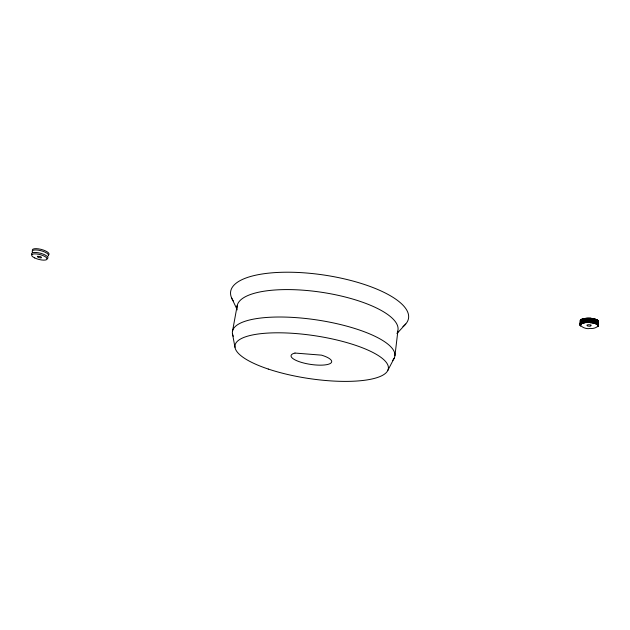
<?xml version="1.0" encoding="UTF-8"?>
<svg xmlns="http://www.w3.org/2000/svg" width="630" height="630" viewBox="0 0 630 630"><rect width="100%" height="100%" fill="white"/><g stroke="black" fill="none" stroke-linecap="round" stroke-linejoin="round"><path stroke-width="0.94" d="M580.545 321.804C579.206 319.859 582.506 318.867 583.908 318.63C585.64 318.284 587.412 318.182 589.168 318.229C594.429 316.898 590.011 323.151 593.814 323.174C602.729 325.088 594.641 329.364 590.019 328.38C585.695 329.955 575.379 324.615 582.624 321.213C587.144 320.386 599.091 318.89 597.996 325.97M592.554 318.544L592.436 322.899L592.846 318.591L592.263 318.496M580.277 325.214L581.805 323.568L581.931 319.221M592.743 320.883L592.728 322.946L592.846 318.591M593.035 320.938L593.003 323.001L593.137 318.646M582.12 319.142L581.805 323.568L581.584 319.378M593.318 320.993L593.279 323.056L593.421 318.701M582.317 319.071L581.978 323.497L581.821 321.497M593.594 321.048L593.554 323.119L593.696 318.756M582.522 319L582.167 323.418L582.01 321.418M593.87 321.111L593.814 323.174L593.972 318.819M582.734 318.93L582.356 323.348L582.207 321.347M594.137 321.174L594.074 323.245L594.24 318.882M582.955 318.867L582.561 323.284L582.411 321.276M594.405 321.237L594.334 323.308L594.507 318.945M594.657 321.308L594.578 323.379L594.759 319.016M583.183 318.804L582.774 323.214L582.624 321.213M597.413 320.119L597.09 324.474L597.413 320.119L595.011 319.087M597.712 322.702L597.224 324.568L597.689 320.316M597.925 320.512L597.563 324.867L597.815 320.41M598.342 323.513L597.917 325.363L598.122 320.717M598.209 320.82L597.831 326.356L598.106 325.072M598.342 321.024L597.894 326.261L598.366 324.127L598.004 325.868M594.909 321.379L594.822 323.45L595.255 319.158M595.72 319.315L595.279 323.599L595.492 319.237M596.153 319.481L595.712 323.765L595.941 319.394M596.555 319.654L596.106 323.93L596.358 319.567M596.925 319.835L596.476 324.103L596.744 319.741M597.264 320.024L596.799 324.285L597.098 319.93M597.555 320.213L597.09 324.474M583.419 318.741L582.986 323.151L582.845 321.15M592.452 320.835C592.444 325.119 586.514 321.891 589.168 318.229M589.798 318.26L589.428 322.584L589.483 318.245M590.428 318.3L590.05 322.615L590.113 318.276M591.05 318.347L590.656 322.67L590.735 318.323M591.657 318.418L591.263 322.733L591.357 318.378M592.161 320.788L591.861 322.812L591.964 318.457M583.073 321.087C583.191 325.836 585.648 320.568 584.695 318.489M584.427 318.536L584.443 322.836L584.963 318.449M584.585 320.772L584.703 322.796L585.246 318.41M584.86 320.733L584.971 322.757L585.53 318.378M585.136 320.694L585.53 322.686L585.813 318.347M585.42 320.662L585.813 322.662L586.105 318.315M585.703 320.631L586.097 322.631L586.404 318.292M585.995 320.607L586.388 322.615L586.695 318.268M586.294 320.583L586.688 322.591L587.002 318.252M586.593 320.56L586.987 322.576L587.31 318.237M586.892 320.544L587.286 322.568L587.617 318.229M587.199 320.528L587.585 322.56L587.924 318.221M587.506 320.52L587.892 322.552L588.231 318.221M587.814 320.512L588.199 322.552L588.546 318.221M588.129 320.512L588.507 322.552L588.861 318.221M580.206 320.678L580.285 325.308L580.096 322.946L580.324 324.812M580.758 319.898L580.309 325.411L580.065 323.253L580.348 325.513L580.332 320.379M580.269 325.111L580.065 323.151L580.443 325.71L580.474 320.182M580.553 320.087L580.584 325.907M580.537 322.269L580.821 324.159L580.868 319.812M580.758 322.08L581.057 323.977L580.994 319.717M580.884 321.993L581.183 323.891L581.128 319.63M581.01 321.906L581.325 323.812L581.269 319.544M581.159 321.82L581.474 323.725L581.419 319.457M581.75 319.3L581.805 323.568M583.309 321.024L583.443 323.04L583.663 318.685M583.553 320.969L583.687 322.985L583.908 318.63M583.797 320.914L583.931 322.93L584.167 318.583M595.153 321.45L595.051 323.521L595.389 321.528M595.618 321.607L595.5 323.678L595.838 321.686M584.317 320.82L584.183 322.883L584.057 320.867M596.051 321.773L595.909 323.844L596.263 321.859M596.46 321.946L596.295 324.017L596.649 322.032M596.831 322.127L596.641 324.198L596.996 322.214M597.161 322.308L596.957 324.379L597.311 322.402M394.939 355.73L398.018 329.836A81.333 26.121 8.5 0 0 317.496 291.69A81.333 26.121 8.5 0 0 237.077 308.227M589.066 320.52L588.814 322.56L588.436 320.512M589.381 320.536L589.121 322.568L588.751 320.512M590.011 320.568L589.743 322.599L589.696 320.544M590.633 320.615L590.357 322.639L590.318 320.591M591.247 320.67L590.964 322.702L590.94 320.639M591.861 320.749L591.562 322.773L591.554 320.709M598.012 324.718L597.508 326.734L598.24 324.426M232.541 331.12L237.211 305.487M598.405 323.93L597.988 325.568M597.579 325.088L598.185 323.206M597.933 322.899L597.35 324.67M387.781 370.456L394.215 358.171M598.201 322.347L598.437 321.229M396.932 333.601L405.696 324.017M580.529 324.166L580.096 323.458M231.47 297.636L237.25 309.85M232.454 333.648L234.982 347.287M581.309 321.733L581.632 323.647L581.474 321.654M580.671 326.009L580.277 323.867M580.167 323.662L580.387 325.608L580.214 323.765M31.776 254.591A8.481 2.646 14.7 0 1 40.682 253.291A8.481 2.646 14.7 0 1 46.99 258.765M32.429 252.134A8.473 2.662 14.8 0 1 40.698 250.645A8.473 2.662 14.8 0 1 48.14 256.048M32.484 250.716A8.647 2.733 14.8 0 1 40.808 249.299A8.647 2.733 14.8 0 1 48.864 254.662M48.62 254.882A8.647 2.733 14.8 0 1 48.289 255.079M233.242 336.27A82.136 24.066 8.6 0 1 317.551 320.04A82.136 24.066 8.6 0 1 392.632 360.431M397.758 331.183A81.333 26.121 8.5 0 1 397.278 332.49M233.273 300.943A89.925 30.161 8.5 0 1 324.356 275.089A89.925 30.161 8.5 0 1 402.94 326.631M598.114 323.103L597.649 324.962L598.114 323.103M598.374 323.615L597.957 325.466L598.374 323.615M590.987 325.119L590.775 326.072L589.397 326.245L587.514 325.97L586.876 325.222A2.307 0.756 2.4 0 1 589.672 324.773L590.987 325.111M37.493 256.339L37.469 256.355A2.118 0.661 14.7 0 0 38.847 257.544A2.118 0.661 14.7 0 0 41.415 257.67A2.118 0.661 14.7 0 0 39.863 256.473L37.493 256.339M295.005 353.06L294.541 353.162A20.554 5.709 8.6 0 0 300.376 362.061A20.554 5.709 8.6 0 0 328.758 364.148A20.554 5.709 8.6 0 0 321.497 355.147L295.005 353.06M34.737 257.946A7.977 2.481 14.7 0 0 47.092 259.135A7.977 2.481 14.7 0 0 36.406 253.945A7.977 2.481 14.7 0 0 34.737 257.946M268.278 369.054A77.553 21.601 8.6 0 0 388.198 369.377A77.553 21.601 8.6 0 0 278.555 332.798A77.553 21.601 8.6 0 0 268.278 369.054"/></g></svg>
